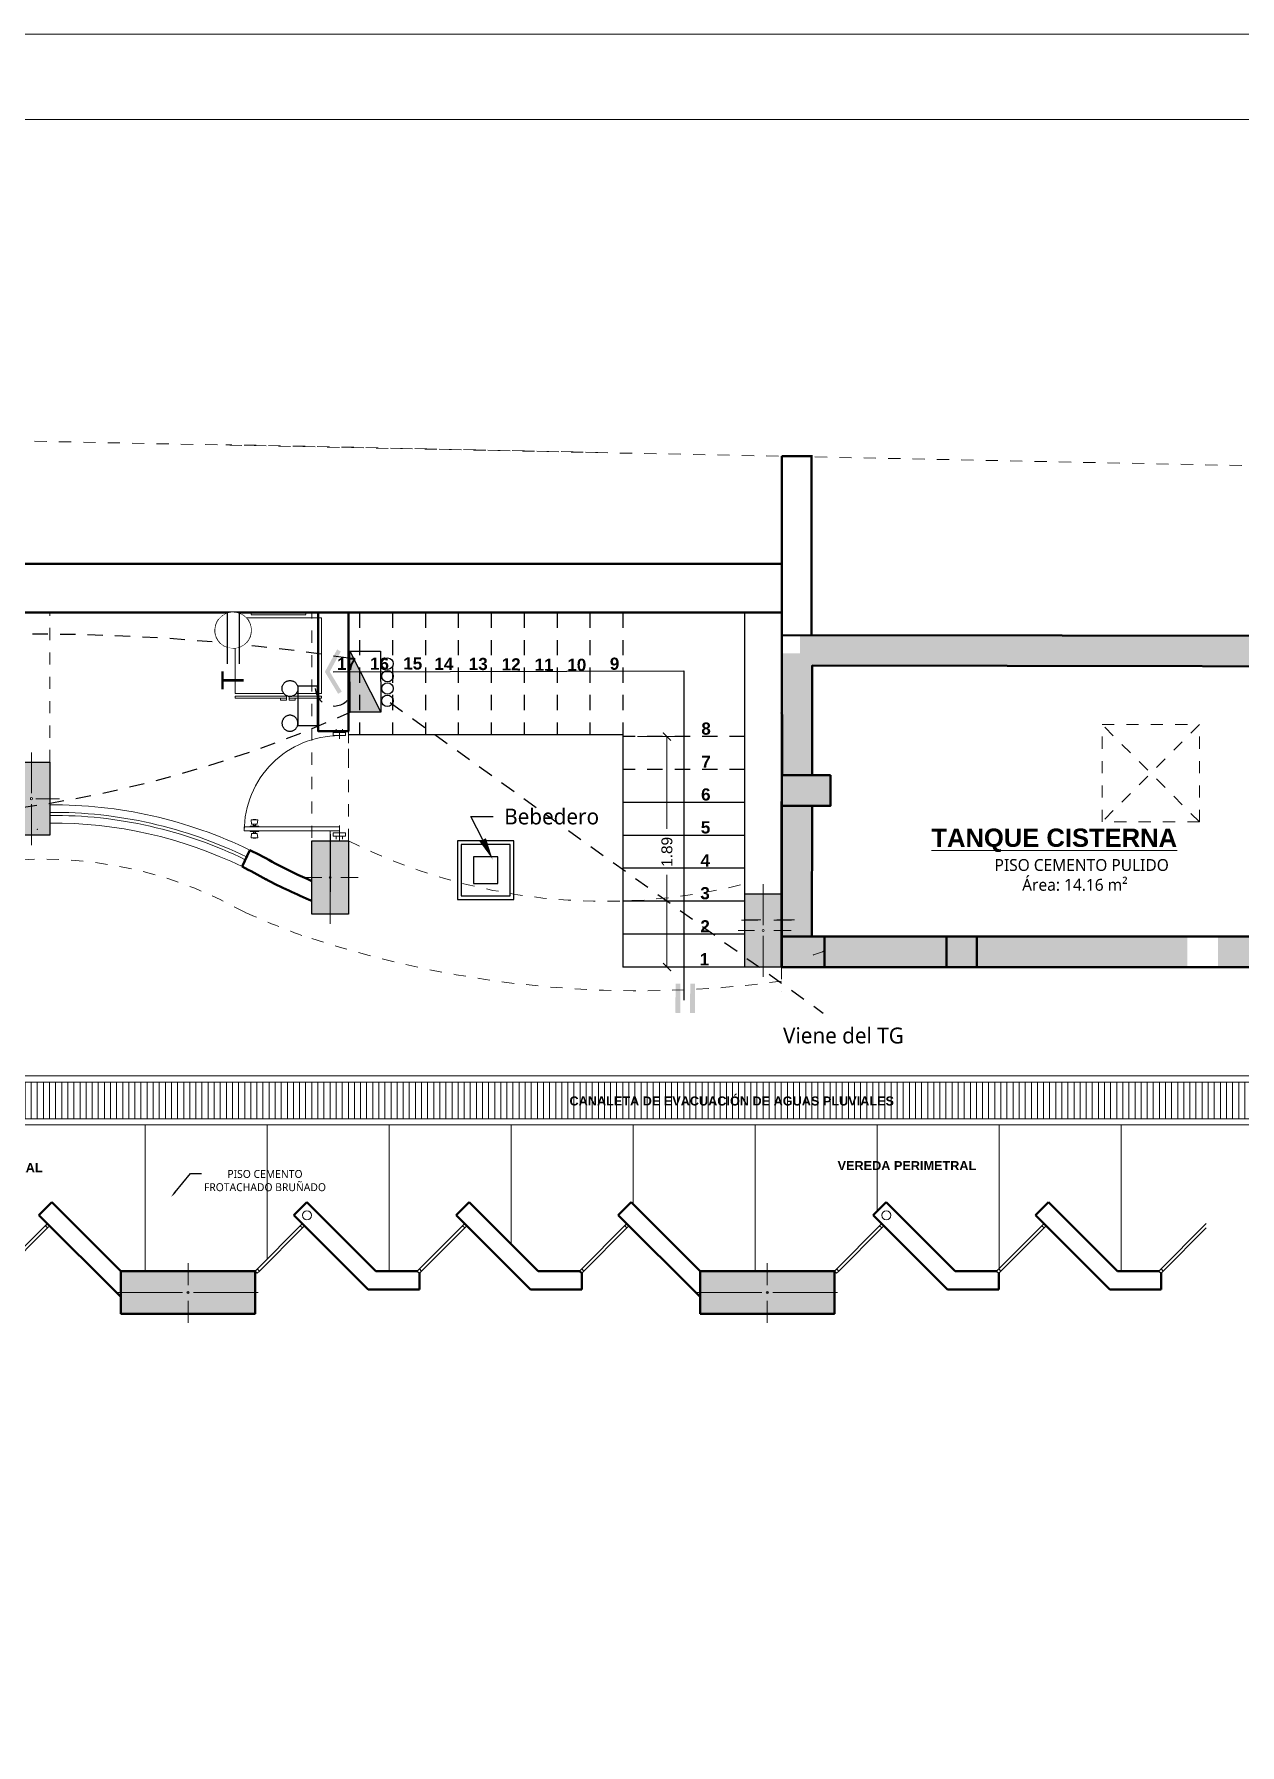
# Model space of a CAD drawing. Header units: millimetres. Extents: x 3632 to 7375, y 1973 to 4120.
# Drawn here: x 3654.41 to 3664.3, y 1990.47 to 2004.5 of the extents above; entities that cross this region are included whole.
import ezdxf
from ezdxf import colors
from ezdxf.entities.mleader import LeaderData, LeaderLine
from ezdxf.math import Vec2, Vec3

# ---------------------------------------------------------------- set-up
doc = ezdxf.new("R2010")
doc.units = ezdxf.units.MM
doc.set_wipeout_variables(frame=1)
for name, pattern in [('CONTINUA', [0]), ('DASHED2', [0.375, 0.25, -0.125]), ('HIDDEN2', [0.1875, 0.125, -0.0625])]:
    doc.linetypes.add(name, pattern=pattern)
doc.layers.add('ALUMBRADO', color=1, linetype='Continuous')
for name, color, linetype, lineweight in [('COLUMNAS 50', 7, 'Continuous', 50), ('cotas', 7, 'Continuous', 5), ('Emergencia', 20, 'Continuous', 25), ('Equipamiento SR', 253, 'Continuous', 0), ('GRAFO 0 BLANCO', 7, 'Continuous', 0), ('GRAFO 4', 7, 'Continuous', 30), ('GRAFO00', 7, 'Continuous', 0), ('I.S. CANALETAS', 12, 'Continuous', 0), ('I.S.-CANALES EVACUACION', 190, 'Continuous', 5), ('Interior - Mobiliario _Pen_No__16', 124, 'Continuous', 20), ('letras sr', 7, 'Continuous', 5), ('muro de contencion', 211, 'Continuous', 50), ('Muros el', 7, 'Continuous', 50), ('Proyeccciones', 1, 'DASHED2', 13), ('proyecciones', 1, 'DASHED2', 5), ('Terreno & Paisaje - Terrenos_Pluma_Nº__53', 7, 'Continuous', 18), ('TOMACORRIENTE', 5, 'HIDDEN2', 30), ('Vanos', 140, 'Continuous', 5), ('veredas exteriores', 4, 'Continuous', 0)]:
    doc.layers.add(name, color=color, linetype=linetype, lineweight=lineweight)
doc.styles.add('Generales', font='trebuc.ttf', dxfattribs={"height": 0.22})
doc.styles.add('GENERATED_STYLE_1', font='')
doc.styles.add('Roberto', font='arial.ttf', dxfattribs={"width": 1.5})
doc.styles.add('Santa Rosa 1 50', font='trebuc.ttf')
doc.styles.get("Standard").update_dxf_attribs({"font": 'arial.ttf'})
doc.styles.add('style1', font='arial.ttf')
doc.styles.add('TURBO_BASS', font='swisseb.ttf')
doc.styles.get('GENERATED_STYLE_1').set_extended_font_data('Arial', bold=True)
doc.dimstyles.new('1EJESB', dxfattribs={"dimscale": 0, "dimtxt": 0.13, "dimasz": 0.0655, "dimexe": 0.12, "dimexo": 0.12, "dimgap": 0.0755, "dimtad": 1, "dimzin": 4, "dimdsep": 46, "dimtxsty": 'Roberto', "dimblk": 'ARCHTICK', "dimcen": 0.065, "dimclrd": 7, "dimclre": 251, "dimclrt": 7, "dimaunit": 1, "dimadec": 0, "dimazin": 1, "dimtfac": 1, "dimtix": 1, "dimtofl": 0, "dimtmove": 0, "dimatfit": 3, "dimldrblk": 'ARROW', "dimfxl": 1, "dimtolj": 1, "dimtzin": 4, "dimlwd": 9, "dimlwe": 9, "dimarcsym": 0})

# ---------------------------------------------------------------- blocks, each defined once
blk = doc.blocks.new('Columna 1.10 x0.30')
at = {"true_color": 0xc7c8ca}
h = blk.add_hatch(color=9, dxfattribs=at)
h.dxf.hatch_style = 1
h.paths.add_polyline_path([(-234.849, 113.807), (-235.949, 113.807), (-235.949, 113.457), (-234.849, 113.457)])
h.paths.add_polyline_path([(-235.391, 113.632, -1), (-235.408, 113.632, -1)], flags=16)
at = {"layer": 'COLUMNAS 50', "color": 1, "linetype": 'Continuous', "lineweight": 5}
for p, q in [((-235.399, 113.873), (-235.399, 113.693)), ((-235.974, 113.632), (-235.444, 113.632)), ((-234.824, 113.632), (-235.354, 113.632)), ((-235.399, 113.562), (-235.399, 113.382))]:
    blk.add_line(p, q, dxfattribs=at)
at = {"layer": 'COLUMNAS 50', "linetype": 'Continuous'}
blk.add_lwpolyline([(-235.949, 113.457), (-234.849, 113.457), (-234.849, 113.807), (-235.949, 113.807)], close=True, dxfattribs=at)
at = {"layer": 'COLUMNAS 50', "color": 1, "linetype": 'Continuous', "lineweight": 5}
blk.add_circle((-235.399, 113.632), 0.00871, dxfattribs=at)
blk.add_point((-235.399, 113.632), dxfattribs=at)
blk = doc.blocks.new('bLOQUE D')
at = {"true_color": 0xc7c8ca}
h = blk.add_hatch(color=9, dxfattribs=at)
h.dxf.hatch_style = 1
h.paths.add_polyline_path([(3204.203, 2082.699), (3203.903, 2082.699), (3203.903, 2082.099), (3204.203, 2082.099)])
edge = h.paths.add_edge_path(flags=16)
edge.add_arc((3204.053, 2082.399), 0.00871, 0, 360)
blk.add_lwpolyline([(3203.903, 2082.699), (3204.203, 2082.699), (3204.203, 2082.099), (3203.903, 2082.099)], close=True)
at = {"layer": 'COLUMNAS 50', "color": 1, "linetype": 'Continuous', "lineweight": 5}
for p, q in [((3204.053, 2082.779), (3204.053, 2082.444)), ((3203.983, 2082.399), (3203.848, 2082.399)), ((3204.283, 2082.399), (3204.14, 2082.399)), ((3204.053, 2082.019), (3204.053, 2082.354))]:
    blk.add_line(p, q, dxfattribs=at)
blk.add_circle((3204.053, 2082.399), 0.00871, dxfattribs=at)
blk = doc.blocks.new('PTA-B')
for p, q in [((0.025, 0.707), (0.023, 0.707)), ((0.023, 0.707), (0.023, 0.685)), ((0.061, 0.719), (0.025, 0.724)), ((0.025, 0.724), (0.025, 0.669)), ((0.061, 0.719), (0.061, 0.674)), ((0.072, 0.705), (0.061, 0.705)), ((0.072, 0.686), (0.072, 0.706)), ((0.076, 0.731), (0.076, 0.661)), ((0.082, 0.731), (0.076, 0.731)), ((0.082, 0.731), (0.082, 0.661)), ((0.083, 0), (0.083, 0.78)), ((0.083, 0.78), (0.114, 0.78)), ((0.114, 0.78), (0.114, 0)), ((0.115, 0.731), (0.121, 0.731)), ((0.115, 0.731), (0.115, 0.661)), ((0.121, 0.731), (0.121, 0.661)), ((0.125, 0.686), (0.125, 0.706)), ((0.125, 0.705), (0.136, 0.705)), ((0.136, 0.719), (0.172, 0.724)), ((0.136, 0.719), (0.136, 0.674)), ((0.172, 0.724), (0.172, 0.669)), ((0.172, 0.707), (0.174, 0.707)), ((0.174, 0.707), (0.174, 0.685)), ((0.025, 0.685), (0.023, 0.685)), ((0.061, 0.674), (0.025, 0.669)), ((0.072, 0.688), (0.061, 0.688)), ((0.082, 0.661), (0.076, 0.661)), ((0.115, 0.661), (0.121, 0.661)), ((0.125, 0.688), (0.136, 0.688)), ((0.136, 0.674), (0.172, 0.669)), ((0.172, 0.685), (0.174, 0.685)), ((0, 0), (0.125, 0)), ((0.015, 0.025), (0.04, 0.025)), ((0.04, -0.05), (0.04, 0.05)), ((0.04, 0.05), (0.065, 0.05)), ((0.065, -0.05), (0.065, 0.05)), ((0.837, 0), (0.907, 0)), ((0.865, -0.05), (0.865, 0.05)), ((0.89, 0.05), (0.865, 0.05)), ((0.89, -0.05), (0.89, 0.05)), ((0.915, 0.025), (0.89, 0.025)), ((0.015, -0.025), (0.04, -0.025)), ((0.04, -0.05), (0.065, -0.05)), ((0.89, -0.05), (0.865, -0.05)), ((0.915, -0.025), (0.89, -0.025))]:
    blk.add_line(p, q)
for centre, radius, start, end in [((0.072, 0.71), 0.00402, 264.8527, 9.8194), ((0.083, 0), 0.78, 0, 90), ((0.125, 0.71), 0.00402, 170.1806, 275.1473), ((0.072, 0.682), 0.00402, 350.1806, 95.1473), ((0.125, 0.682), 0.00402, 84.8527, 189.8194)]:
    blk.add_arc(centre, radius, start, end)
blk = doc.blocks.new('Muko07pl')
at = {"color": 0, "linetype": 'ByBlock'}
for p, q in [((-0.224, 0), (0.224, 0)), ((-0.224, -0.016), (-0.224, 0)), ((0.224, -0.016), (0.224, 0)), ((-0.354, -0.044), (0.354, -0.044)), ((-0.354, -0.664), (-0.354, -0.044)), ((-0.224, -0.018), (0.224, -0.018)), ((0.354, -0.044), (0.354, -0.664)), ((0.354, -0.664), (-0.354, -0.664)), ((-0.354, -0.686), (-0.089, -0.686)), ((-0.354, -0.702), (-0.354, -0.686)), ((-0.089, -0.702), (-0.089, -0.686)), ((-0.066, -0.686), (0.354, -0.686)), ((-0.066, -0.702), (-0.066, -0.686)), ((0.354, -0.702), (0.354, -0.686)), ((-0.354, -0.702), (-0.089, -0.702)), ((-0.138, -0.702), (-0.089, -0.702)), ((-0.138, -0.717), (-0.138, -0.702)), ((-0.138, -0.717), (-0.089, -0.717)), ((-0.089, -0.717), (-0.089, -0.702)), ((-0.066, -0.717), (-0.066, -0.702)), ((-0.066, -0.702), (-0.017, -0.702)), ((-0.066, -0.702), (0.354, -0.702)), ((-0.066, -0.717), (-0.017, -0.717)), ((-0.017, -0.717), (-0.017, -0.702))]:
    blk.add_line(p, q, dxfattribs=at)
blk = doc.blocks.new('_ArchTick')
at = {"color": 0, "linetype": 'ByBlock', "const_width": 0.15}
blk.add_lwpolyline([(-0.5, -0.5), (0.5, 0.5)], dxfattribs=at)
blk = doc.blocks.new('*D221')
at = {"color": 251, "linetype": 'CONTINUA', "lineweight": 9, "transparency": 16777216}
for p, q in [((3659.361, 1998.737), (3659.722, 1998.737)), ((3659.361, 1996.847), (3659.722, 1996.847))]:
    blk.add_line(p, q, dxfattribs=at)
at = {"color": 7, "linetype": 'CONTINUA', "lineweight": 9, "transparency": 16777216}
for p, q in [((3659.602, 1998.737), (3659.602, 1997.98)), ((3659.602, 1996.847), (3659.602, 1997.604))]:
    blk.add_line(p, q, dxfattribs=at)
at = {"layer": 'Defpoints', "color": 0, "lineweight": 40, "transparency": 16777216}
for p in [(3659.241, 1998.737), (3659.241, 1996.847), (3659.602, 1996.847)]:
    blk.add_point(p, dxfattribs=at)
at = {"color": 7, "lineweight": 9, "transparency": 16777216, "xscale": 0.0655, "yscale": 0.0655, "zscale": 0.0655}
for p, rotation in [((3659.602, 1998.737), 90), ((3659.602, 1996.847), 270)]:
    blk.add_blockref('_ArchTick', p, dxfattribs=dict(at, rotation=rotation))
at = {"color": 7, "transparency": 16777216, "insert": (3659.602, 1997.792), "char_height": 0.09, "attachment_point": 5, "rotation": 90}
blk.add_mtext('\\A1;1.89', dxfattribs=at)
blk = doc.blocks.new('ARROW')
at = {"layer": 'cotas', "color": 1, "ltscale": 0.5}
blk.add_line((2.5, 0), (-2.5, 0), dxfattribs=at)
at = {"layer": 'cotas', "const_width": 0.635}
blk.add_lwpolyline([(-0.32, 0, 1), (0.32, 0, 1)], format="xyb", close=True, dxfattribs=at)
blk = doc.blocks.new('TD ALUMBRADO 1')
at = {"layer": 'ALUMBRADO'}
h = blk.add_hatch(color=256, dxfattribs=at)
h.dxf.hatch_style = 1
h.paths.add_polyline_path([(0.25, 0.25), (-0.25, 0), (-0.25, 0.25)])
at = {"layer": 'ALUMBRADO', "color": 5}
for points in [[(0.25, 0.25), (-0.25, 0), (-0.25, 0.25), (0.25, 0.25)], [(0.25, 0.25), (0.25, 0), (-0.25, 0), (-0.25, 0.25), (0.25, 0.25)]]:
    blk.add_lwpolyline(points, dxfattribs=at)
for centre in [(-0.158, -0.055), (-0.057, -0.056), (0.045, -0.057), (0.147, -0.057)]:
    blk.add_circle(centre, 0.0473, dxfattribs=at)
blk = doc.blocks.new('Emergencia')
blk.add_lwpolyline([(0, 0), (0, 0)])
at = {"layer": 'Emergencia', "color": 5, "lineweight": 30}
for points in [[(0.25, -0.25), (0.25, 0), (-0.25, 0), (-0.25, -0.25)], [(-0.25, -0.222), (-0.25, -0.25), (0.25, -0.25), (0.25, -0.222)]]:
    blk.add_lwpolyline(points, dxfattribs=at)
at = {"color": 1, "lineweight": 5}
for points in [[(-0.171, -0.263), (-0.164, -0.267), (-0.158, -0.272), (-0.152, -0.277), (-0.146, -0.283), (-0.141, -0.289), (-0.136, -0.295), (-0.132, -0.302), (-0.129, -0.309), (-0.126, -0.316), (-0.123, -0.324), (-0.121, -0.332), (-0.12, -0.34), (-0.12, -0.348), (-0.12, -0.355), (-0.12, -0.363), (-0.121, -0.371), (-0.123, -0.379), (-0.126, -0.387), (-0.129, -0.394), (-0.133, -0.401), (-0.137, -0.408), (-0.141, -0.414), (-0.147, -0.42), (-0.152, -0.426), (-0.158, -0.431), (-0.165, -0.436), (-0.172, -0.44), (-0.179, -0.443), (-0.186, -0.447), (-0.194, -0.449), (-0.201, -0.451), (-0.209, -0.452), (-0.217, -0.453), (-0.225, -0.453), (-0.233, -0.452), (-0.241, -0.451), (-0.249, -0.449), (-0.256, -0.446), (-0.264, -0.443), (-0.271, -0.44), (-0.277, -0.436), (-0.284, -0.431), (-0.29, -0.426), (-0.295, -0.42), (-0.301, -0.414), (-0.305, -0.408), (-0.309, -0.401), (-0.313, -0.394), (-0.316, -0.386), (-0.319, -0.379), (-0.32, -0.371), (-0.322, -0.363), (-0.322, -0.355), (-0.322, -0.347), (-0.322, -0.339), (-0.32, -0.331), (-0.318, -0.324), (-0.316, -0.316), (-0.313, -0.309), (-0.309, -0.302), (-0.305, -0.295), (-0.3, -0.288), (-0.295, -0.282), (-0.29, -0.277), (-0.284, -0.272), (-0.277, -0.267), (-0.27, -0.263), (-0.263, -0.259), (-0.256, -0.256), (-0.248, -0.254), (-0.241, -0.252), (-0.233, -0.251), (-0.225, -0.25), (-0.217, -0.25), (-0.209, -0.251), (-0.201, -0.252), (-0.193, -0.254), (-0.186, -0.256), (-0.178, -0.259)], [(0.171, -0.263), (0.164, -0.267), (0.158, -0.272), (0.152, -0.277), (0.146, -0.283), (0.141, -0.289), (0.136, -0.295), (0.132, -0.302), (0.129, -0.309), (0.126, -0.316), (0.123, -0.324), (0.121, -0.332), (0.12, -0.34), (0.12, -0.348), (0.12, -0.355), (0.12, -0.363), (0.121, -0.371), (0.123, -0.379), (0.126, -0.387), (0.129, -0.394), (0.133, -0.401), (0.137, -0.408), (0.141, -0.414), (0.147, -0.42), (0.152, -0.426), (0.158, -0.431), (0.165, -0.436), (0.172, -0.44), (0.179, -0.443), (0.186, -0.447), (0.194, -0.449), (0.201, -0.451), (0.209, -0.452), (0.217, -0.453), (0.225, -0.453), (0.233, -0.452), (0.241, -0.451), (0.249, -0.449), (0.256, -0.446), (0.264, -0.443), (0.271, -0.44), (0.277, -0.436), (0.284, -0.431), (0.29, -0.426), (0.295, -0.42), (0.301, -0.414), (0.305, -0.408), (0.309, -0.401), (0.313, -0.394), (0.316, -0.386), (0.319, -0.379), (0.32, -0.371), (0.322, -0.363), (0.322, -0.355), (0.322, -0.347), (0.322, -0.339), (0.32, -0.331), (0.318, -0.324), (0.316, -0.316), (0.313, -0.309), (0.309, -0.302), (0.305, -0.295), (0.3, -0.288), (0.295, -0.282), (0.29, -0.277), (0.284, -0.272), (0.277, -0.267), (0.27, -0.263), (0.263, -0.259), (0.256, -0.256), (0.248, -0.254), (0.241, -0.252), (0.233, -0.251), (0.225, -0.25), (0.217, -0.25), (0.209, -0.251), (0.201, -0.252), (0.193, -0.254), (0.186, -0.256), (0.178, -0.259)]]:
    blk.add_wipeout(points, dxfattribs=at).dxf.layer = 'Emergencia'
at = {"layer": 'Emergencia', "color": 30, "true_color": 0xf26722}
for points in [[(-0.171, -0.263), (-0.164, -0.267), (-0.158, -0.272), (-0.152, -0.277), (-0.146, -0.283), (-0.141, -0.289), (-0.136, -0.295), (-0.132, -0.302), (-0.129, -0.309), (-0.126, -0.316), (-0.123, -0.324), (-0.121, -0.332), (-0.12, -0.34), (-0.12, -0.348), (-0.12, -0.355), (-0.12, -0.363), (-0.121, -0.371), (-0.123, -0.379), (-0.126, -0.387), (-0.129, -0.394), (-0.133, -0.401), (-0.137, -0.408), (-0.141, -0.414), (-0.147, -0.42), (-0.152, -0.426), (-0.158, -0.431), (-0.165, -0.436), (-0.172, -0.44), (-0.179, -0.443), (-0.186, -0.447), (-0.194, -0.449), (-0.201, -0.451), (-0.209, -0.452), (-0.217, -0.453), (-0.225, -0.453), (-0.233, -0.452), (-0.241, -0.451), (-0.249, -0.449), (-0.256, -0.446), (-0.264, -0.443), (-0.271, -0.44), (-0.277, -0.436), (-0.284, -0.431), (-0.29, -0.426), (-0.295, -0.42), (-0.301, -0.414), (-0.305, -0.408), (-0.309, -0.401), (-0.313, -0.394), (-0.316, -0.386), (-0.319, -0.379), (-0.32, -0.371), (-0.322, -0.363), (-0.322, -0.355), (-0.322, -0.347), (-0.322, -0.339), (-0.32, -0.331), (-0.318, -0.324), (-0.316, -0.316), (-0.313, -0.309), (-0.309, -0.302), (-0.305, -0.295), (-0.3, -0.288), (-0.295, -0.282), (-0.29, -0.277), (-0.284, -0.272), (-0.277, -0.267), (-0.27, -0.263), (-0.263, -0.259), (-0.256, -0.256), (-0.248, -0.254), (-0.241, -0.252), (-0.233, -0.251), (-0.225, -0.25), (-0.217, -0.25), (-0.209, -0.251), (-0.201, -0.252), (-0.193, -0.254), (-0.186, -0.256), (-0.178, -0.259)], [(0.171, -0.263), (0.164, -0.267), (0.158, -0.272), (0.152, -0.277), (0.146, -0.283), (0.141, -0.289), (0.136, -0.295), (0.132, -0.302), (0.129, -0.309), (0.126, -0.316), (0.123, -0.324), (0.121, -0.332), (0.12, -0.34), (0.12, -0.348), (0.12, -0.355), (0.12, -0.363), (0.121, -0.371), (0.123, -0.379), (0.126, -0.387), (0.129, -0.394), (0.133, -0.401), (0.137, -0.408), (0.141, -0.414), (0.147, -0.42), (0.152, -0.426), (0.158, -0.431), (0.165, -0.436), (0.172, -0.44), (0.179, -0.443), (0.186, -0.447), (0.194, -0.449), (0.201, -0.451), (0.209, -0.452), (0.217, -0.453), (0.225, -0.453), (0.233, -0.452), (0.241, -0.451), (0.249, -0.449), (0.256, -0.446), (0.264, -0.443), (0.271, -0.44), (0.277, -0.436), (0.284, -0.431), (0.29, -0.426), (0.295, -0.42), (0.301, -0.414), (0.305, -0.408), (0.309, -0.401), (0.313, -0.394), (0.316, -0.386), (0.319, -0.379), (0.32, -0.371), (0.322, -0.363), (0.322, -0.355), (0.322, -0.347), (0.322, -0.339), (0.32, -0.331), (0.318, -0.324), (0.316, -0.316), (0.313, -0.309), (0.309, -0.302), (0.305, -0.295), (0.3, -0.288), (0.295, -0.282), (0.29, -0.277), (0.284, -0.272), (0.277, -0.267), (0.27, -0.263), (0.263, -0.259), (0.256, -0.256), (0.248, -0.254), (0.241, -0.252), (0.233, -0.251), (0.225, -0.25), (0.217, -0.25), (0.209, -0.251), (0.201, -0.252), (0.193, -0.254), (0.186, -0.256), (0.178, -0.259)]]:
    blk.add_lwpolyline(points, close=True, dxfattribs=at)
blk = doc.blocks.new('Tomacorriente con puesta a tierra')
at = {"layer": 'TOMACORRIENTE'}
blk.add_lwpolyline([(0.111, 0.038), (0.106, 0.049), (0.101, 0.06), (0.094, 0.07), (0.086, 0.08), (0.077, 0.088), (0.068, 0.096), (0.057, 0.102), (0.046, 0.108), (0.035, 0.112), (0.023, 0.115), (0.011, 0.117), (-0.002, 0.117), (-0.014, 0.116), (-0.026, 0.114), (-0.038, 0.111), (-0.049, 0.106), (-0.06, 0.101), (-0.07, 0.094), (-0.08, 0.086), (-0.088, 0.077), (-0.096, 0.068), (-0.102, 0.057), (-0.108, 0.046), (-0.112, 0.035), (-0.115, 0.023), (-0.117, 0.011), (-0.117, -0.002), (-0.116, -0.014), (-0.114, -0.026), (-0.111, -0.038), (-0.106, -0.049), (-0.101, -0.06), (-0.094, -0.07), (-0.086, -0.08), (-0.077, -0.088), (-0.068, -0.096), (-0.057, -0.102), (-0.046, -0.108), (-0.035, -0.112), (-0.023, -0.115), (-0.011, -0.117), (0.002, -0.117), (0.014, -0.116), (0.026, -0.114), (0.038, -0.111), (0.049, -0.106), (0.06, -0.101), (0.07, -0.094), (0.08, -0.086), (0.088, -0.077), (0.096, -0.068), (0.102, -0.057), (0.108, -0.046), (0.112, -0.035), (0.115, -0.023), (0.117, -0.011), (0.117, 0.002), (0.116, 0.014), (0.114, 0.026)], close=True, dxfattribs=at)
at = {"layer": 'TOMACORRIENTE', "color": 5, "linetype": 'CONTINUA', "style": 'style1', "text_generation_flag": 4}
blk.add_text('T', height=0.147, rotation=180, dxfattribs=at).set_placement((0.391, -0.069))
blk.add_wipeout([(0.111, 0.038), (0.106, 0.049), (0.101, 0.06), (0.094, 0.07), (0.086, 0.08), (0.077, 0.088), (0.068, 0.096), (0.057, 0.102), (0.046, 0.108), (0.035, 0.112), (0.023, 0.115), (0.011, 0.117), (-0.002, 0.117), (-0.014, 0.116), (-0.026, 0.114), (-0.038, 0.111), (-0.049, 0.106), (-0.06, 0.101), (-0.07, 0.094), (-0.08, 0.086), (-0.088, 0.077), (-0.096, 0.068), (-0.102, 0.057), (-0.108, 0.046), (-0.112, 0.035), (-0.115, 0.023), (-0.117, 0.011), (-0.117, -0.002), (-0.116, -0.014), (-0.114, -0.026), (-0.111, -0.038), (-0.106, -0.049), (-0.101, -0.06), (-0.094, -0.07), (-0.086, -0.08), (-0.077, -0.088), (-0.068, -0.096), (-0.057, -0.102), (-0.046, -0.108), (-0.035, -0.112), (-0.023, -0.115), (-0.011, -0.117), (0.002, -0.117), (0.014, -0.116), (0.026, -0.114), (0.038, -0.111), (0.049, -0.106), (0.06, -0.101), (0.07, -0.094), (0.08, -0.086), (0.088, -0.077), (0.096, -0.068), (0.102, -0.057), (0.108, -0.046), (0.112, -0.035), (0.115, -0.023), (0.117, -0.011), (0.117, 0.002), (0.116, 0.014), (0.114, 0.026)]).dxf.layer = 'TOMACORRIENTE'
at = {"layer": 'TOMACORRIENTE', "color": 5, "linetype": 'CONTINUA'}
for p, q in [((-0.111, 0.039), (0.22, 0.039)), ((-0.111, -0.039), (0.22, -0.039))]:
    blk.add_line(p, q, dxfattribs=at)

msp = doc.modelspace()

# ---------------------------------------------------------------- hatches: boundary and pattern name
at = {"layer": 'GRAFO 0 BLANCO'}
h = msp.add_hatch(dxfattribs=at)
h.set_pattern_fill('AR-CONC', color=251, scale=0.03)
h.set_pattern_definition([(50, (3389.9572, 2035.73257), (0.21517805, -0.01882564), [0.0225, -0.2475]), (355, (3389.9572, 2035.73257), (-0.0416254, 0.22565764), [0.018, -0.198]), (100.451444, (3389.97514, 2035.731), (0.17355265, 0.206832), [0.01912206, -0.21034263]), (46.1842, (3389.9572, 2035.79257), (0.3201724, -0.04965578), [0.03375, -0.37125]), (96.63564, (3389.9839, 2035.78843), (0.2803986, 0.29223558), [0.0286831, -0.31551413]), (351.18416, (3389.9572, 2035.79257), (0.2803986, 0.29223558), [0.027, -0.297]), (21, (3389.9872, 2035.77757), (0.17907212, -0.12078567), [0.0225, -0.2475]), (326, (3389.9872, 2035.77757), (0.0729946, 0.21754501), [0.018, -0.198]), (71.451445, (3390.00213, 2035.7675), (0.25206671, 0.09675935), [0.01912206, -0.21034263]), (37.5, (3389.95721, 2035.73257), (0.003647957, 0.099868156), [0, -0.1956, 0, -0.201, 0, -0.19875]), (7.5, (3389.95721, 2035.73257), (0.07892086, 0.118323514), [0, -0.1146, 0, -0.1911, 0, -0.07575]), (327.5, (3389.89031, 2035.73257), (0.16014673, -0.006766462), [0, -0.075, 0, -0.234, 0, -0.3105]), (317.5, (3389.86031, 2035.73257), (0.17495585, 0.030031495), [0, -0.0975, 0, -0.1554, 0, -0.2205])])
h.paths.add_polyline_path([(3667.191, 1999.56), (3660.694, 1999.57), (3660.694, 1999.42), (3660.544, 1999.42), (3660.543, 1998.42), (3660.793, 1998.42), (3660.793, 1999.32), (3667.191, 1999.31)])
h.paths.add_polyline_path([(3660.792, 1998.17), (3660.542, 1998.17), (3660.541, 1997.097), (3660.791, 1997.097)])
h.paths.add_polyline_path([(3661.894, 1997.097), (3660.894, 1997.097), (3660.894, 1996.847), (3661.894, 1996.847)])
h.paths.add_polyline_path([(3663.869, 1997.097), (3662.144, 1997.097), (3662.144, 1996.847), (3663.869, 1996.847)])
h.paths.add_polyline_path([(3667.441, 1998.17), (3667.191, 1998.17), (3667.191, 1997.097), (3664.119, 1997.097), (3664.119, 1996.921), (3667.441, 1996.921)])
h.paths.add_polyline_path([(3667.441, 1999.31), (3667.191, 1999.31), (3667.191, 1998.42), (3667.441, 1998.42)])
h.paths.add_polyline_path([(3667.441, 1996.921), (3664.119, 1996.921), (3664.119, 1996.847), (3667.441, 1996.847)])
at = {"layer": 'GRAFO 0 BLANCO', "true_color": 0x939598}
h = msp.add_hatch(color=252, dxfattribs=at)
h.dxf.hatch_style = 1
h.paths.add_polyline_path([(3660.944, 1998.42), (3660.544, 1998.42), (3660.544, 1998.17), (3660.944, 1998.17)])
h = msp.add_hatch(color=252, dxfattribs=at)
h.dxf.hatch_style = 1
h.paths.add_polyline_path([(3660.894, 1997.097), (3660.544, 1997.097), (3660.544, 1996.847), (3660.894, 1996.847)])
h = msp.add_hatch(color=252, dxfattribs=at)
h.dxf.hatch_style = 1
h.paths.add_polyline_path([(3662.144, 1997.097), (3661.894, 1997.097), (3661.894, 1996.847), (3662.144, 1996.847)])
at = {"layer": 'GRAFO00'}
msp.add_hatch(color=256, dxfattribs=at).paths.add_polyline_path([(3656.898, 1999.452), (3656.928, 1999.435), (3656.837, 1999.269), (3656.936, 1999.106), (3656.906, 1999.088), (3656.797, 1999.268)])
h = msp.add_hatch(color=256, dxfattribs=at)
h.paths.add_polyline_path([(3659.671, 1996.472), (3659.711, 1996.471), (3659.713, 1996.711), (3659.673, 1996.712)])
h.paths.add_polyline_path([(3659.791, 1996.471), (3659.831, 1996.47), (3659.833, 1996.71), (3659.793, 1996.711)])
at = {"layer": 'I.S.-CANALES EVACUACION', "lineweight": 5, "true_color": 0x636466}
h = msp.add_hatch(dxfattribs=at)
h.set_pattern_fill('_USER', color=251, scale=0.05, angle=90, style=0, pattern_type=0)
h.set_pattern_definition([(90, (3639.38958, 1758.00432), (-0.05, 2e-17), [])])
h.paths.add_polyline_path([(3667.15, 1995.604), (3667.15, 1995.904), (3635.325, 1995.904), (3635.325, 1995.604)])

# ---------------------------------------------------------------- linework, layer by layer
at = {"linetype": 'HIDDEN2'}
for p, q in [((3657.081, 1999.754), (3657.081, 1998.754)), ((3657.351, 1999.754), (3657.351, 1998.754)), ((3657.621, 1999.754), (3657.621, 1998.754)), ((3657.891, 1999.754), (3657.891, 1998.754)), ((3658.161, 1999.754), (3658.161, 1998.754)), ((3658.431, 1999.754), (3658.431, 1998.754)), ((3658.701, 1999.754), (3658.701, 1998.754)), ((3658.971, 1999.754), (3658.971, 1998.754)), ((3659.241, 1999.754), (3659.241, 1998.754))]:
    msp.add_line(p, q, dxfattribs=at)
at = {"lineweight": 5}
msp.add_lwpolyline([(3631.814, 2004.497), (3673.864, 2004.497), (3673.864, 1974.797), (3631.814, 1974.797), (3631.814, 2004.497)], dxfattribs=at)
msp.add_lwpolyline([(3632.514, 2003.797), (3673.164, 2003.797), (3673.164, 1975.497), (3632.514, 1975.497)], close=True, dxfattribs=at)
for points in [[(3660.241, 1997.447), (3660.241, 1999.752)], [(3656.864, 1999.268), (3659.741, 1999.277), (3659.741, 1996.577)], [(3656.991, 1998.754), (3659.241, 1998.754), (3659.241, 1996.847)], [(3660.241, 1998.197), (3659.241, 1998.197)], [(3656.841, 1997.937), (3656.841, 1997.464)], [(3660.241, 1997.927), (3659.241, 1997.927)], [(3660.241, 1997.657), (3659.241, 1997.657)], [(3660.241, 1997.387), (3659.241, 1997.387)], [(3660.241, 1997.117), (3659.241, 1997.117)], [(3660.241, 1996.847), (3659.241, 1996.847)]]:
    msp.add_lwpolyline(points)
at = {"linetype": 'HIDDEN2'}
for points in [[(3660.241, 1998.737), (3659.241, 1998.737)], [(3660.241, 1998.467), (3659.241, 1998.467)]]:
    msp.add_lwpolyline(points, dxfattribs=at)
at = {"color": 4}
for points in [[(3657.886, 1997.402), (3658.346, 1997.402), (3658.346, 1997.882), (3657.886, 1997.882)], [(3657.916, 1997.432), (3658.316, 1997.432), (3658.316, 1997.852), (3657.916, 1997.852)], [(3658.016, 1997.532), (3658.216, 1997.532), (3658.216, 1997.752), (3658.016, 1997.752)]]:
    msp.add_lwpolyline(points, close=True, dxfattribs=at)
at = {"layer": 'COLUMNAS 50', "linetype": 'Continuous'}
msp.add_line((3660.544, 2001.036), (3660.794, 2001.036), dxfattribs=at)
at = {"layer": 'COLUMNAS 50', "color": 1, "linetype": 'Continuous', "lineweight": 5}
for p, q in [((3654.571, 1998.228), (3654.428, 1998.228)), ((3654.596, 1998.228), (3654.453, 1998.228)), ((3654.621, 1998.228), (3654.478, 1998.228)), ((3660.347, 1997.232), (3660.212, 1997.232)), ((3660.372, 1997.234), (3660.237, 1997.234)), ((3660.622, 1997.232), (3660.479, 1997.232)), ((3660.647, 1997.234), (3660.504, 1997.234))]:
    msp.add_line(p, q, dxfattribs=at)
at = {"layer": 'COLUMNAS 50', "linetype": 'Continuous'}
for points in [[(3660.944, 1998.42), (3660.544, 1998.42), (3660.544, 1998.17), (3660.944, 1998.17)], [(3660.894, 1997.097), (3660.544, 1997.097), (3660.544, 1996.847), (3660.894, 1996.847)], [(3662.144, 1997.097), (3661.894, 1997.097), (3661.894, 1996.847), (3662.144, 1996.847)]]:
    msp.add_lwpolyline(points, close=True, dxfattribs=at)
at = {"layer": 'COLUMNAS 50', "color": 1, "linetype": 'Continuous', "lineweight": 5}
msp.add_point((3654.441, 1997.978), dxfattribs=at)
at = {"layer": 'GRAFO 4', "linetype": 'Continuous'}
for p, q in [((3657.555, 1994.354), (3657.573, 1994.336)), ((3662.305, 1994.354), (3662.323, 1994.336)), ((3663.635, 1994.354), (3663.653, 1994.336))]:
    msp.add_line(p, q, dxfattribs=at)
at = {"layer": 'I.S. CANALETAS'}
for centre in [(3656.65, 1994.812), (3661.4, 1994.812)]:
    msp.add_circle(centre, 0.0375, dxfattribs=at)
at = {"layer": 'I.S.-CANALES EVACUACION'}
for p, q in [((3667.2, 1995.954), (3634.875, 1995.954)), ((3667.15, 1995.904), (3634.925, 1995.904)), ((3635.375, 1995.604), (3667.15, 1995.604)), ((3635.375, 1995.554), (3667.2, 1995.554))]:
    msp.add_line(p, q, dxfattribs=at)
at = {"layer": 'Interior - Mobiliario _Pen_No__16', "linetype": 'Continuous'}
msp.add_point((3660.538, 1998.932), dxfattribs=at)
at = {"layer": 'muro de contencion'}
msp.add_line((3660.544, 1999.22), (3660.544, 1999.07), dxfattribs=at)
at = {"layer": 'muro de contencion', "flags": 128}
msp.add_lwpolyline([(3660.544, 1998.172), (3660.544, 1997.07)], dxfattribs=at)
at = {"layer": 'Muros el', "ltscale": 0.05}
for p, q in [((3656.181, 1997.806), (3656.118, 1997.671)), ((3657.573, 1994.336), (3657.573, 1994.204)), ((3658.885, 1994.354), (3658.903, 1994.336)), ((3658.885, 1994.354), (3658.903, 1994.336)), ((3658.903, 1994.336), (3658.903, 1994.204)), ((3662.323, 1994.336), (3662.323, 1994.204)), ((3663.653, 1994.336), (3663.653, 1994.204)), ((3657.153, 1994.204), (3657.573, 1994.204)), ((3661.903, 1994.204), (3662.323, 1994.204))]:
    msp.add_line(p, q, dxfattribs=at)
for points in [[(3660.544, 2000.154), (3660.544, 2001.036)], [(3660.787, 1999.57), (3660.787, 2001.036)], [(3650.493, 2000.154), (3660.544, 2000.154)], [(3660.544, 1999.57), (3660.544, 2000.154)], [(3650.493, 1999.754), (3660.544, 1999.754)], [(3660.544, 1999.42), (3660.546, 1998.42)], [(3660.793, 1998.42), (3660.793, 1999.32), (3667.191, 1999.31), (3667.191, 1997.097), (3660.791, 1997.097), (3660.792, 1998.17)], [(3654.559, 1994.92), (3654.453, 1994.814)], [(3655.125, 1994.354), (3654.559, 1994.92)], [(3656.649, 1994.92), (3656.543, 1994.814)], [(3657.215, 1994.354), (3656.649, 1994.92)], [(3657.979, 1994.92), (3657.873, 1994.814)], [(3658.545, 1994.354), (3657.979, 1994.92)], [(3659.309, 1994.92), (3659.203, 1994.814)], [(3659.875, 1994.354), (3659.309, 1994.92)], [(3661.399, 1994.92), (3661.293, 1994.814)], [(3661.965, 1994.354), (3661.399, 1994.92)], [(3662.729, 1994.92), (3662.623, 1994.814)], [(3663.295, 1994.354), (3662.729, 1994.92)], [(3654.453, 1994.814), (3655.125, 1994.142)], [(3656.543, 1994.814), (3657.153, 1994.204)], [(3657.873, 1994.814), (3658.483, 1994.204)], [(3659.203, 1994.814), (3659.875, 1994.142)], [(3661.293, 1994.814), (3661.903, 1994.204)], [(3662.623, 1994.814), (3663.233, 1994.204)], [(3657.555, 1994.354), (3657.215, 1994.354)], [(3658.545, 1994.354), (3658.885, 1994.354)], [(3662.135, 1994.354), (3661.965, 1994.354)], [(3662.305, 1994.354), (3662.135, 1994.354)], [(3663.295, 1994.354), (3663.635, 1994.354)], [(3658.483, 1994.204), (3658.903, 1994.204)], [(3663.233, 1994.204), (3663.653, 1994.204)]]:
    msp.add_lwpolyline(points, dxfattribs=at)
at = {"layer": 'Muros el'}
msp.add_lwpolyline([(3656.841, 1999.754), (3656.991, 1999.754), (3656.991, 1998.782), (3656.741, 1998.782), (3656.741, 1999.754), (3656.841, 1999.754)], dxfattribs=at)
at = {"layer": 'Muros el', "ltscale": 0.05}
msp.add_lwpolyline([(3667.441, 1996.847), (3660.541, 1996.847), (3660.544, 1999.57), (3667.441, 1999.56)], close=True, dxfattribs=at)
for centre, radius, start, end in [((3654.57, 1994.496), 3.532, 60.3704, 64.0092), ((3654.57, 1994.496), 3.682, 60.3704, 64.0422), ((3658.458, 2001.64), 4.453, 242.2377, 246.6279), ((3658.458, 2001.64), 4.603, 242.2377, 247.4325)]:
    msp.add_arc(centre, radius, start, end, dxfattribs=at)
at = {"layer": 'Proyeccciones', "linetype": 'DASHED2', "lineweight": 9, "ltscale": 0.4}
for p, q in [((3649.818, 2001.252), (3667.441, 2000.897)), ((3663.169, 1998.037), (3663.169, 1998.837)), ((3663.169, 1998.837), (3663.969, 1998.837)), ((3663.969, 1998.837), (3663.169, 1998.037)), ((3663.969, 1998.037), (3663.169, 1998.837)), ((3663.969, 1998.037), (3663.969, 1998.837)), ((3663.969, 1998.037), (3663.169, 1998.037))]:
    msp.add_line(p, q, dxfattribs=at)
for points in [[(3659.034, 2001.068), (3655.986, 2001.131)], [(3654.541, 1998.528), (3654.541, 1999.754)], [(3656.691, 1997.906), (3656.691, 1999.754)], [(3656.991, 1998.537), (3656.991, 1999.754)], [(3656.991, 1997.882), (3656.991, 1999.754)], [(3660.541, 1997.447), (3660.541, 1999.667)], [(3660.541, 1996.847), (3660.541, 1996.647)]]:
    msp.add_lwpolyline(points, dxfattribs=at)
for centre, radius, start, end in [((3659.091, 2002.078), 4.692, 243.4212, 284.1934), ((3654.484, 1994.37), 3.363, 60.4707, 121.6983), ((3659.389, 2004.612), 8.004, 246.0866, 249.9345), ((3659.375, 2005.252), 8.6, 251.8165, 277.7936), ((3662.678, 1991.891), 5.392, 109.3248, 110.8121)]:
    msp.add_arc(centre, radius, start, end, dxfattribs=at)
at = {"layer": 'proyecciones', "linetype": 'HIDDEN2'}
msp.add_lwpolyline([(3665.325, 1994.354), (3665.325, 1995.554), (3636.525, 1995.554), (3636.525, 1994.354)], dxfattribs=at)
at = {"layer": 'Terreno & Paisaje - Terrenos_Pluma_Nº__53', "linetype": 'Continuous'}
msp.add_line((3660.544, 1997.995), (3660.544, 1996.995), dxfattribs=at)
at = {"layer": 'TOMACORRIENTE'}
msp.add_lwpolyline([(3657.332, 1999.016), (3660.884, 1996.47)], dxfattribs=at)
at = {"layer": 'Vanos', "color": 7}
for p, q in [((3660.544, 1997.097), (3660.544, 1998.17)), ((3660.894, 1997.097), (3661.894, 1997.098))]:
    msp.add_line(p, q, dxfattribs=at)
at = {"layer": 'Vanos', "color": 7, "linetype": 'Continuous'}
for p, q in [((3654.135, 1994.354), (3654.524, 1994.743)), ((3654.524, 1994.743), (3654.506, 1994.725)), ((3654.506, 1994.725), (3654.524, 1994.708)), ((3654.524, 1994.743), (3654.542, 1994.725)), ((3654.524, 1994.708), (3654.542, 1994.725)), ((3656.225, 1994.354), (3656.614, 1994.743)), ((3656.614, 1994.743), (3656.596, 1994.725)), ((3656.596, 1994.725), (3656.614, 1994.708)), ((3656.614, 1994.743), (3656.631, 1994.725)), ((3656.614, 1994.708), (3656.631, 1994.725)), ((3657.555, 1994.354), (3657.944, 1994.743)), ((3657.944, 1994.743), (3657.926, 1994.725)), ((3657.926, 1994.725), (3657.944, 1994.708)), ((3657.944, 1994.743), (3657.961, 1994.725)), ((3657.944, 1994.708), (3657.961, 1994.725)), ((3658.885, 1994.354), (3659.274, 1994.743)), ((3659.274, 1994.743), (3659.256, 1994.725)), ((3659.256, 1994.725), (3659.274, 1994.708)), ((3659.274, 1994.743), (3659.292, 1994.725)), ((3659.274, 1994.708), (3659.292, 1994.725)), ((3660.975, 1994.354), (3661.364, 1994.743)), ((3661.364, 1994.743), (3661.346, 1994.725)), ((3661.346, 1994.725), (3661.364, 1994.708)), ((3661.364, 1994.743), (3661.381, 1994.725)), ((3661.364, 1994.708), (3661.381, 1994.725)), ((3662.305, 1994.354), (3662.694, 1994.743)), ((3662.694, 1994.743), (3662.676, 1994.725)), ((3662.676, 1994.725), (3662.694, 1994.708)), ((3662.694, 1994.743), (3662.711, 1994.725)), ((3662.694, 1994.708), (3662.711, 1994.725)), ((3663.635, 1994.354), (3664.024, 1994.743)), ((3654.17, 1994.354), (3654.524, 1994.708)), ((3656.26, 1994.354), (3656.614, 1994.708)), ((3657.59, 1994.354), (3657.944, 1994.708)), ((3658.92, 1994.354), (3659.274, 1994.708)), ((3661.01, 1994.354), (3661.364, 1994.708)), ((3662.34, 1994.354), (3662.694, 1994.708)), ((3663.67, 1994.354), (3664.024, 1994.708)), ((3656.243, 1994.336), (3656.225, 1994.354)), ((3656.26, 1994.354), (3656.243, 1994.372)), ((3656.243, 1994.336), (3656.26, 1994.354)), ((3657.59, 1994.354), (3657.573, 1994.372)), ((3657.573, 1994.336), (3657.59, 1994.354)), ((3658.92, 1994.354), (3658.903, 1994.372)), ((3658.903, 1994.336), (3658.92, 1994.354)), ((3660.993, 1994.336), (3660.975, 1994.354)), ((3661.01, 1994.354), (3660.993, 1994.372)), ((3660.993, 1994.336), (3661.01, 1994.354)), ((3662.34, 1994.354), (3662.323, 1994.372)), ((3662.323, 1994.336), (3662.34, 1994.354)), ((3663.67, 1994.354), (3663.653, 1994.372)), ((3663.653, 1994.336), (3663.67, 1994.354))]:
    msp.add_line(p, q, dxfattribs=at)
for radius, start, end in [(3.682, 64.0422, 90.4697), (3.62, 64.0288, 90.4469), (3.595, 64.0233, 90.4469), (3.532, 64.0092, 90.4697)]:
    msp.add_arc((3654.57, 1994.496), radius, start, end, dxfattribs=at)
at = {"layer": 'veredas exteriores'}
for p, q in [((3655.325, 1995.555), (3655.325, 1994.354)), ((3656.325, 1995.555), (3656.325, 1994.454)), ((3657.325, 1995.555), (3657.325, 1994.354)), ((3658.325, 1995.555), (3658.325, 1994.574)), ((3659.325, 1995.555), (3659.325, 1994.904)), ((3660.325, 1995.555), (3660.325, 1994.354)), ((3661.325, 1995.555), (3661.325, 1994.845)), ((3662.325, 1995.555), (3662.325, 1994.374)), ((3663.325, 1995.555), (3663.325, 1994.354))]:
    msp.add_line(p, q, dxfattribs=at)

# ---------------------------------------------------------------- block references
for p in [(450.338, -84.171), (452.788, -84.817), (456.338, -85.252)]:
    msp.add_blockref('bLOQUE D', p)
at = {"layer": 'ALUMBRADO', "lineweight": 25, "rotation": 90.25458012954027}
msp.add_blockref('TD ALUMBRADO 1', (3657.254, 1999.188), dxfattribs=at)
at = {"layer": 'COLUMNAS 50'}
for p in [(3891.074, 1880.547), (3895.824, 1880.547)]:
    msp.add_blockref('Columna 1.10 x0.30', p, dxfattribs=at)
at = {"layer": 'Equipamiento SR', "xscale": -1}
msp.add_blockref('Muko07pl', (3656.416, 1999.754), dxfattribs=at)
at = {"layer": 'Equipamiento SR', "extrusion": (0, 0, -1), "xscale": -1.000004482642034, "yscale": 1.000004482642034, "zscale": -1.000004482642034, "rotation": 270.0000000000362}
msp.add_blockref('PTA-B', (-3656.916, 1997.882), dxfattribs=at)

# ---------------------------------------------------------------- texts
at = {"char_height": 0.1, "width": 0.20618, "attachment_point": 9, "rotation": 359.4985, "style": 'GENERATED_STYLE_1'}
for s, insert in [('17', (3657.052, 1999.283)), ('16', (3657.322, 1999.283)), ('15', (3657.595, 1999.285)), ('14', (3657.85, 1999.283)), ('13', (3658.132, 1999.281)), ('12', (3658.402, 1999.279)), ('11', (3658.672, 1999.276)), ('10', (3658.94, 1999.274)), ('9', (3659.211, 1999.283)), ('8', (3659.961, 1998.751)), ('7', (3659.961, 1998.481)), ('6', (3659.959, 1998.211)), ('5', (3659.957, 1997.941)), ('4', (3659.955, 1997.671)), ('3', (3659.953, 1997.401)), ('2', (3659.953, 1997.131)), ('1', (3659.948, 1996.861))]:
    msp.add_mtext(s, dxfattribs=dict(at, insert=insert))
at = {"layer": 'letras sr', "style": 'TURBO_BASS'}
for s, p in [('CANALETA DE EVACUACIÓN DE AGUAS PLUVIALES', (3658.803, 1995.712)), ('VEREDA PERIMETRAL', (3653.346, 1995.165)), ('VEREDA PERIMETRAL', (3661.001, 1995.182))]:
    msp.add_text(s, height=0.07436, rotation=0, dxfattribs=at).set_placement(p)
at = {"layer": 'letras sr', "attachment_point": 1, "style": 'Santa Rosa 1 50'}
for s, width, gutter_width, insert, char_height in [('\\pi0.077225;{\\fSwis721 Ex BT|b1|i0|c0|p34;\\H0.95694x;\\LTANQUE CISTERNA\\H0.8x;\\P\\pi0.59501;\\fTrebuchet MS|b0|i0|c0|p34;\\H0.8125x;\\lPISO CEMENTO PULIDO\\P\\pi0.82123;Área: 14.16 m²}', 2.53874, 0.75, (3661.693, 1997.983), 0.15675), ('\\pi1.398;{\\H0.62201x;Viene del TG}', 3.81558, 1, (3659.156, 1996.351), 0.209)]:
    msp.add_mtext_dynamic_manual_height_columns(s, width=width, gutter_width=gutter_width, heights=[0], dxfattribs=dict(at, insert=insert, char_height=char_height))

# ---------------------------------------------------------------- dimensions: what is measured, and where the dimension line sits
dim = msp.add_linear_dim(base=(3659.602, 1996.847), p1=(3659.241, 1998.737), p2=(3659.241, 1996.847), angle=90, dimstyle='1EJESB', override={"dimscale": 1, "dimtxt": 0.09, "dimtad": 0, "dimtxsty": 'Standard', "dimtmove": 1})
dim.commit()
dim.dimension.update_dxf_attribs({"geometry": '*D221', "text_midpoint": (3659.602, 1997.792)})

# ---------------------------------------------------------------- leaders
at = {"layer": 'letras sr'}
ml = msp.add_multileader_mtext('Standard', dxfattribs=at)
ml.set_content('Bebedero', color=256, style='Generales')
ml.set_leader_properties()
ml.build(insert=Vec2(0, 0))
ml.multileader.update_dxf_attribs({"text_right_attachment_type": 6, "dogleg_length": 0.36, "arrow_head_size": 0.18})
ctx = ml.context
ctx.base_point, ctx.char_height, ctx.arrow_head_size, ctx.landing_gap_size, ctx.plane_origin = Vec3(3658.178, 1998.081), 0.13, 0.18, 0.09, Vec3(3660.528, 1998.179)
ctx.right_attachment = 6
notes = []
notes.append((ctx, [(1, (1, 1, 0), (3657.995, 1998.081), (1, 0), 0.183, [(0, [(3658.173, 1997.73)], 0, [])])]))
ctx.mtext.insert, ctx.mtext.width, ctx.mtext.flow_direction = Vec3(3658.268, 1998.147), 1.60086, 5
ml = msp.add_multileader_mtext('Standard', dxfattribs=at)
ml.set_content('{\\H1.13043x;PISO CEMENTO \\PFROTACHADO BRUÑADO\\H0.55024x;\\P\\pq*;\\H1.81738x; } ', color=256, style='Generales')
ml.set_leader_properties()
ml.build(insert=Vec2(0, 0))
ml.multileader.update_dxf_attribs({"text_right_attachment_type": 6, "dogleg_length": 0.183, "arrow_head_size": 0.05})
ctx = ml.context
ctx.base_point, ctx.char_height, ctx.arrow_head_size, ctx.landing_gap_size, ctx.plane_origin = Vec3(3655.786, 1995.154), 0.0575, 0.05, 0.045, Vec3(3656.274, 1995.389)
ctx.right_attachment, ctx.text_align_type = 6, 1
notes.append((ctx, [(0, (1, 1, 0), (3655.695, 1995.154), (1, 0), 0.0913, [(0, [(3655.537, 1994.962)], 0, [])])]))
ctx.mtext.insert, ctx.mtext.alignment, ctx.mtext.flow_direction = Vec3(3656.306, 1995.183), 2, 5
for ctx, leaders in notes:
    for number, flags, end, landing, length, lines in leaders:
        leader = LeaderData()
        leader.index, (leader.has_last_leader_line, leader.has_dogleg_vector, leader.attachment_direction) = number, flags
        leader.last_leader_point, leader.dogleg_vector, leader.dogleg_length = Vec3(end), Vec3(landing), length
        for number, points, colour, breaks in lines:
            line = LeaderLine()
            line.index, line.vertices, line.color, line.breaks = number, Vec3.list(points), colors.encode_raw_color(colour), breaks
            leader.lines.append(line)
        ctx.leaders.append(leader)

# ---------------------------------------------------------------- next in the draw order: block references
at = {"layer": 'Emergencia', "lineweight": 25, "xscale": 0.6452139160277665, "yscale": 0.6452139160277665, "zscale": 0.6452139160277665, "rotation": 269.951892214818}
msp.add_blockref('Emergencia', (3656.738, 1998.989), dxfattribs=at)

# ---------------------------------------------------------------- next in the draw order: linework, layer by layer
at = {"layer": 'TOMACORRIENTE'}
for centre, radius, start, end in [((3654.39, 1982.361), 17.217, 81.3098, 101.1177), ((3656.871, 1999.141), 0.153, 183.7909, 340.0714), ((3652.865, 2008.157), 10.107, 255.266, 294.1853)]:
    msp.add_arc(centre, radius, start, end, dxfattribs=at)

# ---------------------------------------------------------------- next in the draw order: block references
at = {"layer": 'TOMACORRIENTE', "xscale": -1.25, "yscale": 1.25, "zscale": 1.25, "rotation": 89.98015113994634}
msp.add_blockref('Tomacorriente con puesta a tierra', (3656.045, 1999.609), dxfattribs=at)

doc.saveas('drawing.dxf')
